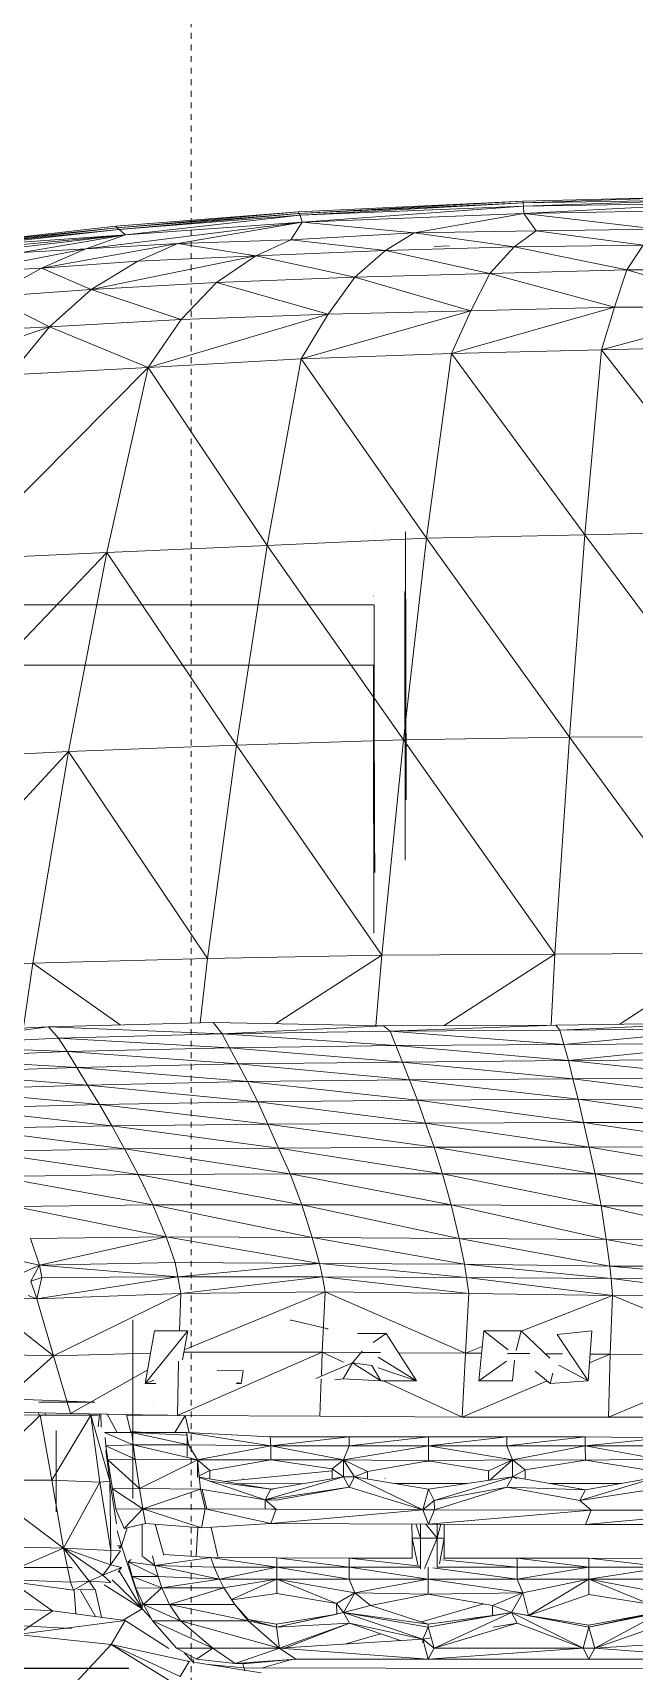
# Model space of a CAD drawing. Header units: inches. Extents: x 9609 to 15463, y -232 to 527.
# Drawn here: x 12424.7 to 12437.69, y 0.35 to 35.71 of the extents above; entities that cross this region are included whole.
import ezdxf

# ---------------------------------------------------------------- set-up
doc = ezdxf.new("R2010")
doc.units = ezdxf.units.IN
doc.header["$MEASUREMENT"] = 0
doc.linetypes.add('Aligning Line 1_8_', pattern=[0.25, 0.125, -0.125])
for name, color, linetype, lineweight in [('0-1', 7, 'Continuous', 5), ('0-4', 252, 'Continuous', 9), ('A-GENM', 5, 'Continuous', 9), ('G-ANNO-SYMB-2', 147, 'Aligning Line 1_8_', 9)]:
    doc.layers.add(name, color=color, linetype=linetype, lineweight=lineweight)

# ---------------------------------------------------------------- blocks, each defined once
blk = doc.blocks.new('Land_Rover_Evoque_-_SUV_Car_Vehicle_Automobile_13067 - Land Rover EVOQUE_dwg-1230547-BUILDING SECTION - EAST_WEST - LOOKING NORTH')
at = {"layer": 'A-GENM'}
for p, q in [((12439.637, 32.187), (12435.281, 32.072)), ((12439.637, 32.187), (12435.289, 32.036)), ((12426.494, 31.535), (12430.437, 31.842)), ((12426.521, 31.499), (12430.437, 31.842)), ((12435.281, 32.072), (12430.437, 31.842)), ((12430.446, 31.806), (12430.437, 31.842)), ((12435.281, 32.072), (12430.446, 31.806)), ((12435.289, 32.036), (12430.446, 31.806)), ((12435.289, 32.036), (12430.472, 31.77)), ((12430.472, 31.77), (12435.297, 31.962)), ((12430.519, 31.619), (12435.297, 31.962)), ((12435.289, 32.036), (12435.281, 32.072)), ((12439.64, 32.112), (12435.289, 32.036)), ((12435.289, 32.036), (12435.297, 31.962)), ((12439.64, 32.112), (12435.297, 31.962)), ((12439.643, 32.038), (12435.297, 31.962)), ((12435.305, 31.81), (12435.297, 31.962)), ((12435.305, 31.81), (12439.643, 32.038)), ((12435.305, 31.81), (12439.646, 31.887)), ((12426.521, 31.499), (12423.428, 31.153)), ((12426.494, 31.535), (12423.43, 31.19)), ((12426.521, 31.499), (12423.43, 31.19)), ((12425.849, 31.046), (12430.519, 31.619)), ((12426.521, 31.499), (12426.494, 31.535)), ((12426.521, 31.499), (12430.446, 31.806)), ((12426.521, 31.499), (12426.567, 31.463)), ((12426.567, 31.463), (12430.446, 31.806)), ((12426.567, 31.463), (12430.472, 31.77)), ((12426.701, 31.35), (12430.472, 31.77)), ((12426.701, 31.35), (12430.519, 31.619)), ((12430.519, 31.619), (12427.83, 31.161)), ((12430.519, 31.619), (12430.275, 31.238)), ((12430.472, 31.77), (12430.446, 31.806)), ((12430.519, 31.619), (12430.472, 31.77)), ((12430.519, 31.619), (12435.305, 31.81)), ((12430.519, 31.619), (12432.934, 31.392)), ((12432.934, 31.392), (12435.305, 31.81)), ((12435.305, 31.81), (12435.574, 31.43)), ((12435.305, 31.81), (12438.198, 31.468)), ((12423.428, 31.153), (12426.567, 31.463)), ((12426.567, 31.463), (12423.445, 31.117)), ((12423.445, 31.117), (12426.701, 31.35)), ((12426.701, 31.35), (12423.521, 31.043)), ((12426.701, 31.35), (12423.829, 31.006)), ((12426.701, 31.35), (12424.466, 30.969)), ((12427.83, 31.161), (12424.891, 30.625)), ((12426.701, 31.35), (12425.849, 31.046)), ((12425.849, 31.046), (12427.83, 31.161)), ((12425.849, 31.046), (12427.83, 31.161)), ((12426.567, 31.463), (12426.701, 31.35)), ((12427.83, 31.161), (12426.969, 30.779)), ((12427.83, 31.161), (12430.275, 31.238)), ((12427.83, 31.161), (12430.275, 31.238)), ((12427.83, 31.161), (12429.52, 30.894)), ((12430.275, 31.238), (12429.52, 30.894)), ((12430.275, 31.238), (12432.934, 31.392)), ((12430.275, 31.238), (12432.315, 31.01)), ((12432.934, 31.392), (12432.315, 31.01)), ((12432.934, 31.392), (12435.574, 31.43)), ((12432.934, 31.392), (12435.093, 31.086)), ((12435.574, 31.43), (12435.093, 31.086)), ((12435.093, 31.086), (12437.878, 31.123)), ((12435.574, 31.43), (12438.198, 31.468)), ((12435.574, 31.43), (12438.198, 31.468)), ((12435.574, 31.43), (12437.878, 31.123)), ((12437.53, 30.588), (12437.878, 31.123)), ((12425.849, 31.046), (12423.285, 30.548)), ((12424.466, 30.969), (12425.849, 31.046)), ((12424.466, 30.969), (12425.849, 31.046)), ((12425.849, 31.046), (12424.891, 30.625)), ((12424.891, 30.625), (12426.969, 30.779)), ((12429.52, 30.894), (12425.962, 30.166)), ((12426.969, 30.779), (12425.962, 30.166)), ((12426.969, 30.779), (12429.52, 30.894)), ((12429.52, 30.894), (12428.669, 30.321)), ((12429.52, 30.894), (12432.315, 31.01)), ((12429.52, 30.894), (12431.656, 30.435)), ((12432.315, 31.01), (12431.656, 30.435)), ((12432.315, 31.01), (12435.093, 31.086)), ((12432.315, 31.01), (12434.572, 30.512)), ((12433.693, 31.112), (12433.366, 31.096)), ((12434.572, 30.512), (12435.093, 31.086)), ((12435.093, 31.086), (12437.53, 30.588)), ((12423.285, 30.548), (12424.891, 30.625)), ((12423.778, 30.012), (12424.891, 30.625)), ((12424.891, 30.625), (12425.962, 30.166)), ((12428.669, 30.321), (12431.656, 30.435)), ((12431.656, 30.435), (12431.076, 29.631)), ((12431.656, 30.435), (12434.572, 30.512)), ((12431.656, 30.435), (12434.161, 29.707)), ((12434.572, 30.512), (12434.161, 29.707)), ((12434.572, 30.512), (12437.53, 30.588)), ((12434.572, 30.512), (12437.259, 29.784)), ((12437.53, 30.588), (12437.259, 29.784)), ((12437.53, 30.588), (12440.486, 30.588)), ((12437.53, 30.588), (12440.351, 29.783)), ((12423.778, 30.012), (12425.962, 30.166)), ((12425.962, 30.166), (12425.063, 29.362)), ((12425.962, 30.166), (12428.669, 30.321)), ((12425.962, 30.166), (12427.905, 29.516)), ((12428.669, 30.321), (12427.905, 29.516)), ((12428.669, 30.321), (12431.076, 29.631)), ((12423.778, 30.012), (12425.063, 29.362)), ((12434.161, 29.707), (12430.496, 28.673)), ((12431.076, 29.631), (12434.161, 29.707)), ((12437.259, 29.784), (12433.744, 28.787)), ((12434.161, 29.707), (12433.744, 28.787)), ((12434.161, 29.707), (12437.259, 29.784)), ((12437.259, 29.784), (12436.983, 28.863)), ((12440.351, 29.783), (12436.983, 28.863)), ((12437.259, 29.784), (12440.351, 29.783)), ((12425.063, 29.362), (12421.835, 28.25)), ((12425.063, 29.362), (12422.821, 29.246)), ((12425.063, 29.362), (12424.212, 28.327)), ((12425.063, 29.362), (12427.905, 29.516)), ((12425.063, 29.362), (12427.19, 28.48)), ((12431.076, 29.631), (12427.19, 28.48)), ((12427.905, 29.516), (12427.19, 28.48)), ((12427.905, 29.516), (12431.076, 29.631)), ((12431.076, 29.631), (12430.496, 28.673)), ((12430.496, 28.673), (12427.19, 28.48)), ((12430.496, 28.673), (12427.19, 28.48)), ((12427.19, 28.48), (12430.496, 28.673)), ((12429.763, 24.645), (12430.496, 28.673)), ((12433.744, 28.787), (12430.496, 28.673)), ((12430.496, 28.673), (12433.744, 28.787)), ((12430.496, 28.673), (12433.744, 28.787)), ((12433.205, 24.799), (12430.496, 28.673)), ((12433.205, 24.799), (12433.744, 28.787)), ((12436.983, 28.863), (12433.744, 28.787)), ((12436.983, 28.863), (12433.744, 28.787)), ((12433.744, 28.787), (12436.983, 28.863)), ((12436.622, 24.875), (12433.744, 28.787)), ((12436.622, 24.875), (12436.983, 28.863)), ((12440.215, 28.94), (12436.983, 28.863)), ((12440.215, 28.94), (12436.983, 28.863)), ((12436.983, 28.863), (12440.215, 28.94)), ((12440.033, 24.951), (12436.983, 28.863)), ((12423.073, 24.338), (12427.19, 28.48)), ((12427.19, 28.48), (12424.212, 28.327)), ((12427.19, 28.48), (12424.212, 28.327)), ((12424.212, 28.327), (12427.19, 28.48)), ((12426.302, 24.492), (12427.19, 28.48)), ((12429.763, 24.645), (12427.19, 28.48)), ((12433.205, 24.799), (12429.763, 24.645)), ((12432.071, 24.86), (12432.072, 24.859)), ((12432.705, 20.446), (12433.205, 24.799)), ((12432.749, 24.935), (12432.749, 24.934)), ((12432.749, 24.934), (12432.761, 19.153)), ((12436.622, 24.875), (12433.205, 24.799)), ((12436.287, 20.502), (12433.205, 24.799)), ((12436.287, 20.502), (12436.622, 24.875)), ((12440.033, 24.951), (12436.622, 24.875)), ((12439.865, 20.521), (12436.622, 24.875)), ((12426.302, 24.492), (12422.033, 20.023)), ((12426.302, 24.492), (12423.073, 24.338)), ((12426.302, 24.492), (12425.474, 20.196)), ((12429.763, 24.645), (12426.302, 24.492)), ((12429.099, 20.33), (12426.302, 24.492)), ((12429.763, 24.645), (12429.099, 20.33)), ((12432.705, 20.446), (12429.763, 24.645)), ((12432.074, 23.362), (12422.713, 23.365)), ((12432.054, 23.557), (12432.056, 23.556)), ((12432.074, 22.998), (12432.074, 23.362)), ((12432.733, 23.651), (12432.744, 17.85)), ((12432.076, 21.5), (12432.074, 22.998)), ((12432.057, 22.059), (12422.697, 22.062)), ((12432.057, 21.676), (12432.057, 22.059)), ((12432.06, 20.178), (12432.057, 21.676)), ((12432.083, 18.425), (12432.076, 21.5)), ((12436.287, 20.502), (12439.865, 20.521)), ((12425.474, 20.196), (12421.069, 15.458)), ((12425.474, 20.196), (12422.033, 20.023)), ((12424.703, 15.631), (12425.474, 20.196)), ((12429.099, 20.33), (12425.474, 20.196)), ((12428.474, 15.727), (12425.474, 20.196)), ((12428.474, 15.727), (12429.099, 20.33)), ((12432.705, 20.446), (12429.099, 20.33)), ((12432.235, 15.803), (12429.099, 20.33)), ((12432.067, 17.103), (12432.06, 20.178)), ((12432.235, 15.803), (12432.705, 20.446)), ((12432.705, 20.446), (12436.287, 20.502)), ((12435.976, 15.822), (12432.705, 20.446)), ((12435.976, 15.822), (12436.287, 20.502)), ((12439.709, 15.841), (12436.287, 20.502)), ((12432.084, 17.581), (12432.083, 18.425)), ((12432.744, 17.85), (12432.743, 17.851)), ((12432.068, 16.278), (12432.067, 17.103)), ((12424.703, 15.631), (12421.069, 15.458)), ((12424.703, 15.631), (12424.5, 14.247)), ((12428.474, 15.727), (12424.703, 15.631)), ((12426.589, 14.297), (12424.703, 15.631)), ((12428.312, 14.342), (12428.474, 15.727)), ((12432.235, 15.803), (12428.474, 15.727)), ((12432.235, 15.803), (12429.945, 14.321)), ((12432.108, 14.276), (12432.235, 15.803)), ((12435.976, 15.822), (12432.235, 15.803)), ((12435.976, 15.822), (12433.585, 14.279)), ((12435.895, 14.29), (12435.976, 15.822)), ((12439.709, 15.841), (12435.976, 15.822)), ((12439.709, 15.841), (12437.375, 14.312)), ((12421.782, 14.1), (12425.04, 14.254)), ((12425.04, 14.254), (12421.993, 13.852)), ((12425.04, 14.254), (12428.597, 14.349)), ((12425.04, 14.254), (12428.79, 14.102)), ((12425.04, 14.254), (12425.26, 14.006)), ((12428.597, 14.349), (12432.271, 14.272)), ((12428.597, 14.349), (12428.79, 14.102)), ((12432.271, 14.272), (12428.79, 14.102)), ((12428.79, 14.102), (12432.415, 14.159)), ((12432.271, 14.272), (12435.994, 14.291)), ((12435.994, 14.291), (12432.271, 14.272)), ((12432.271, 14.272), (12432.415, 14.159)), ((12435.994, 14.291), (12432.415, 14.159)), ((12432.415, 14.159), (12436.084, 14.178)), ((12432.539, 13.854), (12432.415, 14.159)), ((12436.17, 13.873), (12432.415, 14.159)), ((12435.994, 14.291), (12439.702, 14.348)), ((12439.702, 14.348), (12435.994, 14.291)), ((12435.994, 14.291), (12436.084, 14.178)), ((12439.702, 14.348), (12436.084, 14.178)), ((12436.084, 14.178), (12439.754, 14.216)), ((12436.17, 13.873), (12436.084, 14.178)), ((12436.17, 13.873), (12439.754, 14.216)), ((12425.26, 14.006), (12421.993, 13.852)), ((12425.443, 13.72), (12421.993, 13.852)), ((12428.79, 14.102), (12425.26, 14.006)), ((12425.443, 13.72), (12425.26, 14.006)), ((12428.952, 13.797), (12425.26, 14.006)), ((12425.443, 13.72), (12428.952, 13.797)), ((12428.952, 13.797), (12428.79, 14.102)), ((12432.539, 13.854), (12428.79, 14.102)), ((12428.952, 13.797), (12432.539, 13.854)), ((12429.135, 13.453), (12428.952, 13.797)), ((12432.683, 13.491), (12428.952, 13.797)), ((12432.539, 13.854), (12436.17, 13.873)), ((12432.683, 13.491), (12432.539, 13.854)), ((12436.266, 13.529), (12432.539, 13.854)), ((12436.17, 13.873), (12439.796, 13.891)), ((12436.266, 13.529), (12436.17, 13.873)), ((12436.266, 13.529), (12439.796, 13.891)), ((12425.443, 13.72), (12422.185, 13.586)), ((12425.654, 13.377), (12422.185, 13.586)), ((12429.135, 13.453), (12425.443, 13.72)), ((12425.654, 13.377), (12425.443, 13.72)), ((12429.135, 13.453), (12425.654, 13.377)), ((12429.135, 13.453), (12432.683, 13.491)), ((12432.836, 13.109), (12429.135, 13.453)), ((12429.337, 13.072), (12429.135, 13.453)), ((12432.683, 13.491), (12436.266, 13.529)), ((12432.836, 13.109), (12432.683, 13.491)), ((12436.366, 13.128), (12432.683, 13.491)), ((12436.266, 13.529), (12439.843, 13.548)), ((12436.366, 13.128), (12436.266, 13.529)), ((12439.895, 13.146), (12436.266, 13.529)), ((12425.654, 13.377), (12422.416, 13.262)), ((12425.885, 12.995), (12422.416, 13.262)), ((12425.885, 12.995), (12425.654, 13.377)), ((12429.337, 13.072), (12425.654, 13.377)), ((12432.836, 13.109), (12429.337, 13.072)), ((12432.836, 13.109), (12436.366, 13.128)), ((12436.476, 12.689), (12432.836, 13.109)), ((12433.01, 12.67), (12432.836, 13.109)), ((12436.366, 13.128), (12439.895, 13.146)), ((12436.476, 12.689), (12436.366, 13.128)), ((12439.949, 12.688), (12436.366, 13.128)), ((12425.885, 12.995), (12422.666, 12.899)), ((12426.145, 12.575), (12422.666, 12.899)), ((12425.885, 12.995), (12429.337, 13.072)), ((12429.558, 12.632), (12425.885, 12.995)), ((12425.885, 12.995), (12426.145, 12.575)), ((12429.558, 12.632), (12429.337, 13.072)), ((12433.01, 12.67), (12429.337, 13.072)), ((12426.145, 12.575), (12422.974, 12.498)), ((12426.405, 12.116), (12422.974, 12.498)), ((12429.558, 12.632), (12426.145, 12.575)), ((12426.145, 12.575), (12429.779, 12.154)), ((12426.145, 12.575), (12426.405, 12.116)), ((12429.558, 12.632), (12433.01, 12.67)), ((12429.558, 12.632), (12429.779, 12.154)), ((12429.558, 12.632), (12433.183, 12.173)), ((12436.476, 12.689), (12433.01, 12.67)), ((12436.596, 12.191), (12433.01, 12.67)), ((12433.183, 12.173), (12433.01, 12.67)), ((12440.009, 12.191), (12436.476, 12.689)), ((12436.596, 12.191), (12436.476, 12.689)), ((12436.476, 12.689), (12439.949, 12.688)), ((12426.405, 12.116), (12423.282, 12.059)), ((12426.684, 11.619), (12423.282, 12.059)), ((12429.779, 12.154), (12426.405, 12.116)), ((12430.01, 11.637), (12426.405, 12.116)), ((12426.405, 12.116), (12426.684, 11.619)), ((12429.779, 12.154), (12433.183, 12.173)), ((12430.01, 11.637), (12429.779, 12.154)), ((12429.779, 12.154), (12433.365, 11.656)), ((12436.596, 12.191), (12433.183, 12.173)), ((12436.716, 11.656), (12433.183, 12.173)), ((12433.365, 11.656), (12433.183, 12.173)), ((12440.009, 12.191), (12436.596, 12.191)), ((12440.069, 11.674), (12436.596, 12.191)), ((12436.716, 11.656), (12436.596, 12.191)), ((12440.069, 11.674), (12436.716, 11.656)), ((12426.684, 11.619), (12423.571, 11.561)), ((12426.974, 11.064), (12423.571, 11.561)), ((12430.01, 11.637), (12426.684, 11.619)), ((12430.261, 11.083), (12426.684, 11.619)), ((12426.684, 11.619), (12426.974, 11.064)), ((12430.01, 11.637), (12433.365, 11.656)), ((12433.548, 11.082), (12430.01, 11.637)), ((12430.261, 11.083), (12430.01, 11.637)), ((12433.548, 11.082), (12433.365, 11.656)), ((12436.845, 11.082), (12433.365, 11.656)), ((12436.716, 11.656), (12433.365, 11.656)), ((12436.845, 11.082), (12436.716, 11.656)), ((12440.133, 11.081), (12436.716, 11.656)), ((12426.974, 11.064), (12423.909, 11.026)), ((12427.292, 10.413), (12423.909, 11.026)), ((12430.261, 11.083), (12426.974, 11.064)), ((12430.511, 10.413), (12426.974, 11.064)), ((12426.974, 11.064), (12427.292, 10.413)), ((12433.736, 10.413), (12430.261, 11.083)), ((12433.548, 11.082), (12430.261, 11.083)), ((12430.511, 10.413), (12430.261, 11.083)), ((12433.736, 10.413), (12433.548, 11.082)), ((12436.971, 10.393), (12433.548, 11.082)), ((12433.548, 11.082), (12436.845, 11.082)), ((12436.971, 10.393), (12436.845, 11.082)), ((12436.845, 11.082), (12440.195, 10.392)), ((12436.845, 11.082), (12440.133, 11.081)), ((12427.292, 10.413), (12424.305, 10.375)), ((12427.582, 9.724), (12424.305, 10.375)), ((12430.734, 9.704), (12427.292, 10.413)), ((12430.511, 10.413), (12427.292, 10.413)), ((12427.292, 10.413), (12427.582, 9.724)), ((12433.905, 9.684), (12430.511, 10.413)), ((12433.736, 10.413), (12430.511, 10.413)), ((12430.734, 9.704), (12430.511, 10.413)), ((12433.905, 9.684), (12433.736, 10.413)), ((12437.081, 9.665), (12433.736, 10.413)), ((12433.736, 10.413), (12436.971, 10.393)), ((12437.081, 9.665), (12436.971, 10.393)), ((12436.971, 10.393), (12440.251, 9.644)), ((12436.971, 10.393), (12440.195, 10.392)), ((12427.582, 9.724), (12424.652, 9.686)), ((12424.652, 9.686), (12424.846, 9.11)), ((12427.582, 9.724), (12424.846, 9.11)), ((12430.889, 9.148), (12427.582, 9.724)), ((12430.734, 9.704), (12427.582, 9.724)), ((12427.582, 9.724), (12427.775, 9.167)), ((12434.026, 9.128), (12430.734, 9.704)), ((12433.905, 9.684), (12430.734, 9.704)), ((12430.889, 9.148), (12430.734, 9.704)), ((12437.159, 9.09), (12433.905, 9.684)), ((12434.026, 9.128), (12433.905, 9.684)), ((12433.905, 9.684), (12437.081, 9.665)), ((12440.287, 9.089), (12437.081, 9.665)), ((12437.159, 9.09), (12437.081, 9.665)), ((12437.081, 9.665), (12440.251, 9.644)), ((12423.861, 9.32), (12424.846, 9.11)), ((12424.266, 8.841), (12424.846, 9.11)), ((12424.846, 9.11), (12424.662, 8.765)), ((12424.894, 8.842), (12424.662, 8.765)), ((12427.833, 8.861), (12424.788, 8.382)), ((12424.894, 8.842), (12424.788, 8.382)), ((12427.775, 9.167), (12424.846, 9.11)), ((12427.833, 8.861), (12424.846, 9.11)), ((12424.846, 9.11), (12424.894, 8.842)), ((12427.833, 8.861), (12424.894, 8.842)), ((12430.889, 9.148), (12427.775, 9.167)), ((12427.775, 9.167), (12427.833, 8.861)), ((12430.889, 9.148), (12427.833, 8.861)), ((12430.957, 8.86), (12427.833, 8.861)), ((12427.833, 8.861), (12427.901, 8.497)), ((12430.957, 8.86), (12427.901, 8.497)), ((12434.064, 8.841), (12430.889, 9.148)), ((12434.026, 9.128), (12430.889, 9.148)), ((12430.957, 8.86), (12430.889, 9.148)), ((12434.114, 8.495), (12430.957, 8.86)), ((12434.064, 8.841), (12430.957, 8.86)), ((12431.014, 8.534), (12430.957, 8.86)), ((12437.188, 8.821), (12434.026, 9.128)), ((12437.159, 9.09), (12434.026, 9.128)), ((12434.064, 8.841), (12434.026, 9.128)), ((12437.188, 8.821), (12434.064, 8.841)), ((12437.217, 8.456), (12434.064, 8.841)), ((12434.114, 8.495), (12434.064, 8.841)), ((12437.188, 8.821), (12437.159, 9.09)), ((12440.301, 8.801), (12437.159, 9.09)), ((12440.287, 9.089), (12437.159, 9.09)), ((12424.788, 8.382), (12424.662, 8.765)), ((12424.788, 8.382), (12427.901, 8.497)), ((12427.901, 8.497), (12425.148, 7.153)), ((12427.871, 7.691), (12427.901, 8.497)), ((12431.014, 8.534), (12427.901, 8.497)), ((12431.014, 8.534), (12427.972, 7.279)), ((12431.014, 8.534), (12430.949, 7.229)), ((12434.042, 7.21), (12431.014, 8.534)), ((12434.114, 8.495), (12431.014, 8.534)), ((12434.042, 7.21), (12434.114, 8.495)), ((12437.217, 8.456), (12434.114, 8.495)), ((12440.314, 8.436), (12437.188, 8.821)), ((12437.188, 8.821), (12437.217, 8.456)), ((12437.188, 8.821), (12440.301, 8.801)), ((12423.512, 8.439), (12424.788, 8.382)), ((12423.512, 8.439), (12425.148, 7.153)), ((12424.605, 8.458), (12424.788, 8.382)), ((12424.788, 8.382), (12425.148, 7.153)), ((12437.217, 8.456), (12435.244, 7.682)), ((12437.217, 8.456), (12437.171, 7.19)), ((12440.314, 8.436), (12437.217, 8.456)), ((12439.099, 7.678), (12437.217, 8.456)), ((12426.865, 7.921), (12426.858, 4.07)), ((12426.87, 7.922), (12426.865, 7.921)), ((12426.87, 7.922), (12426.872, 7.923)), ((12430.257, 7.925), (12430.284, 7.925)), ((12430.284, 7.925), (12431.077, 7.733)), ((12427.13, 6.558), (12427.332, 7.691)), ((12427.13, 6.558), (12428.047, 7.691)), ((12427.332, 7.691), (12428.047, 7.691)), ((12428.047, 7.691), (12427.934, 7.065)), ((12431.05, 7.734), (12431.077, 7.733)), ((12432.331, 7.632), (12431.716, 7.632)), ((12432.331, 7.632), (12432.05, 7.439)), ((12432.989, 6.615), (12432.331, 7.632)), ((12434.334, 6.614), (12434.438, 7.689)), ((12434.438, 7.689), (12435.246, 7.689)), ((12434.966, 7.283), (12434.438, 7.689)), ((12435.137, 7.269), (12435.246, 7.689)), ((12435.869, 7.1), (12435.246, 7.689)), ((12436.773, 7.689), (12436.024, 7.612)), ((12436.693, 6.614), (12436.024, 7.612)), ((12436.773, 7.689), (12436.693, 6.614)), ((12425.148, 7.153), (12423.629, 7.192)), ((12425.148, 7.153), (12423.796, 5.944)), ((12427.246, 7.213), (12425.148, 7.153)), ((12425.148, 7.153), (12425.516, 5.905)), ((12430.949, 7.229), (12427.828, 5.867)), ((12427.963, 7.23), (12430.949, 7.229)), ((12430.949, 7.229), (12430.932, 6.737)), ((12431.765, 7.224), (12430.949, 7.229)), ((12430.949, 7.229), (12431.409, 7.016)), ((12431.814, 7.253), (12431.607, 6.999)), ((12432.208, 7.221), (12431.79, 7.224)), ((12432.989, 6.615), (12432.156, 7.124)), ((12434.042, 7.21), (12432.598, 7.219)), ((12434.042, 7.21), (12433.971, 5.827)), ((12434.406, 7.353), (12434.042, 7.21)), ((12434.391, 7.208), (12434.042, 7.21)), ((12435.431, 7.201), (12434.954, 7.204)), ((12436.142, 7.196), (12435.765, 7.199)), ((12437.171, 7.19), (12436.722, 6.999)), ((12437.171, 7.19), (12436.736, 7.192)), ((12437.171, 7.19), (12437.129, 5.827)), ((12438.147, 7.184), (12437.171, 7.19)), ((12427.182, 6.849), (12425.516, 5.905)), ((12427.85, 7.038), (12427.828, 5.867)), ((12429.247, 6.826), (12428.679, 6.834)), ((12429.199, 6.558), (12429.247, 6.826)), ((12430.81, 6.665), (12431.607, 6.999)), ((12431.404, 6.653), (12431.607, 6.999)), ((12432.023, 6.941), (12431.607, 6.999)), ((12432.217, 6.615), (12431.607, 6.999)), ((12432.217, 6.615), (12432.023, 6.941)), ((12432.989, 6.615), (12432.156, 6.896)), ((12434.928, 7.04), (12434.334, 6.614)), ((12435.063, 6.615), (12435.102, 7.061)), ((12435.546, 6.822), (12435.876, 6.557)), ((12435.927, 6.78), (12435.876, 6.557)), ((12436.693, 6.614), (12436.063, 6.952)), ((12427.13, 6.558), (12427.316, 6.628)), ((12427.13, 6.558), (12427.357, 6.558)), ((12429.093, 6.558), (12429.199, 6.558)), ((12429.199, 6.558), (12429.121, 6.575)), ((12430.929, 6.655), (12430.902, 5.847)), ((12431.22, 6.633), (12431.404, 6.653)), ((12432.217, 6.615), (12431.404, 6.653)), ((12432.989, 6.615), (12432.217, 6.615)), ((12432.274, 6.615), (12433.971, 5.827)), ((12435.809, 6.61), (12433.971, 5.827)), ((12435.063, 6.615), (12434.334, 6.614)), ((12436.693, 6.614), (12435.876, 6.557)), ((12438.855, 6.552), (12437.129, 5.827)), ((12421.933, 6.304), (12426.041, 6.151)), ((12426.041, 6.151), (12424.83, 6.155)), ((12427.309, 6.08), (12427.311, 6.081)), ((12424.861, 5.869), (12423.197, 5.906)), ((12423.428, 4.466), (12424.861, 5.869)), ((12423.796, 5.944), (12425.516, 5.905)), ((12425.516, 5.905), (12423.796, 5.944)), ((12424.843, 5.869), (12424.815, 5.921)), ((12424.861, 5.869), (12425.953, 5.869)), ((12425.111, 4.467), (12424.861, 5.869)), ((12424.967, 5.918), (12424.974, 5.869)), ((12425.111, 4.467), (12425.953, 5.869)), ((12425.516, 5.905), (12427.828, 5.867)), ((12427.828, 5.867), (12425.516, 5.905)), ((12427.828, 5.867), (12425.546, 5.905)), ((12427.828, 5.866), (12425.546, 5.905)), ((12425.953, 5.869), (12426.114, 5.87)), ((12426.367, 4.449), (12425.953, 5.869)), ((12426.146, 4.429), (12425.953, 5.869)), ((12426.14, 5.895), (12426.115, 5.618)), ((12426.169, 5.894), (12426.175, 5.615)), ((12426.307, 5.892), (12426.521, 5.501)), ((12426.725, 5.885), (12426.82, 5.501)), ((12427.618, 5.87), (12426.729, 5.87)), ((12427.99, 5.865), (12427.768, 5.501)), ((12427.828, 5.867), (12430.902, 5.847)), ((12430.902, 5.847), (12427.828, 5.867)), ((12430.903, 5.847), (12427.828, 5.866)), ((12428.078, 5.498), (12427.994, 5.865)), ((12428.379, 5.984), (12428.383, 5.985)), ((12430.902, 5.847), (12433.971, 5.827)), ((12433.971, 5.827), (12430.902, 5.847)), ((12433.972, 5.827), (12430.903, 5.847)), ((12431.445, 5.986), (12431.448, 5.987)), ((12433.971, 5.827), (12437.129, 5.827)), ((12437.129, 5.827), (12433.971, 5.827)), ((12437.129, 5.826), (12433.972, 5.827)), ((12434.341, 5.988), (12434.345, 5.989)), ((12437.129, 5.827), (12440.342, 5.826)), ((12440.342, 5.826), (12437.129, 5.827)), ((12440.342, 5.826), (12437.129, 5.826)), ((12425.206, 5.54), (12425.203, 3.783)), ((12426.843, 5.501), (12426.253, 5.501)), ((12426.871, 5.233), (12426.253, 5.501)), ((12426.282, 5.213), (12426.264, 5.392)), ((12427.124, 5.501), (12426.843, 5.519)), ((12426.843, 5.519), (12426.843, 5.501)), ((12428.033, 5.443), (12426.843, 5.501)), ((12428.022, 5.501), (12426.843, 5.501)), ((12428.061, 5.233), (12426.843, 5.501)), ((12426.843, 5.501), (12426.871, 5.233)), ((12428.033, 5.443), (12428.022, 5.501)), ((12428.032, 5.424), (12428.022, 5.501)), ((12428.022, 5.501), (12429.83, 5.405)), ((12428.061, 5.233), (12428.022, 5.501)), ((12428.022, 5.501), (12429.84, 5.213)), ((12428.032, 5.424), (12428.033, 4.982)), ((12431.532, 5.405), (12429.83, 5.405)), ((12429.84, 5.213), (12429.83, 5.405)), ((12429.84, 5.213), (12431.532, 5.405)), ((12433.244, 5.404), (12431.532, 5.405)), ((12431.532, 5.213), (12431.532, 5.405)), ((12431.532, 5.213), (12433.244, 5.404)), ((12433.243, 5.213), (12433.244, 5.404)), ((12433.243, 5.213), (12434.936, 5.404)), ((12433.244, 5.404), (12434.936, 5.404)), ((12434.936, 5.404), (12436.632, 5.404)), ((12434.936, 5.212), (12434.936, 5.404)), ((12434.936, 5.404), (12436.632, 5.403)), ((12434.936, 5.212), (12436.632, 5.403)), ((12438.334, 5.384), (12436.632, 5.404)), ((12436.632, 5.212), (12436.632, 5.403)), ((12436.632, 5.403), (12438.334, 5.384)), ((12436.632, 5.212), (12438.334, 5.384)), ((12426.367, 4.449), (12426.278, 5.111)), ((12426.871, 5.233), (12426.282, 5.213)), ((12426.321, 4.906), (12426.282, 5.213)), ((12426.911, 4.925), (12426.282, 5.213)), ((12428.255, 4.906), (12426.871, 5.233)), ((12428.061, 5.233), (12426.871, 5.233)), ((12426.871, 5.233), (12426.911, 4.925)), ((12428.255, 4.906), (12428.061, 5.233)), ((12428.061, 5.233), (12429.84, 5.213)), ((12428.255, 4.906), (12429.84, 5.213)), ((12431.407, 4.906), (12429.84, 5.213)), ((12431.532, 5.213), (12429.84, 5.213)), ((12429.84, 5.213), (12429.841, 4.905)), ((12431.407, 4.906), (12433.243, 5.213)), ((12431.407, 4.906), (12431.532, 5.213)), ((12433.243, 5.213), (12431.532, 5.213)), ((12435.057, 4.905), (12433.243, 5.213)), ((12433.243, 5.213), (12434.936, 5.212)), ((12433.243, 5.213), (12433.245, 4.886)), ((12435.057, 4.905), (12434.936, 5.212)), ((12436.632, 5.212), (12434.936, 5.212)), ((12435.057, 4.905), (12436.632, 5.212)), ((12438.213, 4.924), (12436.632, 5.212)), ((12436.632, 5.212), (12438.339, 5.212)), ((12436.632, 5.212), (12436.638, 4.904)), ((12426.911, 4.925), (12426.321, 4.906)), ((12426.42, 4.282), (12426.321, 4.906)), ((12427.008, 4.292), (12426.321, 4.906)), ((12428.255, 4.906), (12426.911, 4.925)), ((12426.911, 4.925), (12427.008, 4.292)), ((12428.255, 4.906), (12427.008, 4.292)), ((12428.323, 4.273), (12428.255, 4.906)), ((12428.255, 4.906), (12428.255, 4.541)), ((12428.526, 4.676), (12428.255, 4.906)), ((12428.255, 4.906), (12429.841, 4.905)), ((12428.526, 4.676), (12428.292, 4.56)), ((12428.526, 4.676), (12429.841, 4.905)), ((12428.526, 4.676), (12428.527, 4.495)), ((12431.166, 4.671), (12428.84, 4.442)), ((12431.407, 4.906), (12429.841, 4.905)), ((12431.166, 4.714), (12429.841, 4.905)), ((12431.407, 4.906), (12431.166, 4.714)), ((12431.166, 4.714), (12431.166, 4.5)), ((12431.408, 4.541), (12431.166, 4.714)), ((12431.408, 4.541), (12431.407, 4.906)), ((12431.407, 4.906), (12431.93, 4.655)), ((12431.407, 4.906), (12431.649, 4.541)), ((12431.407, 4.906), (12433.245, 4.886)), ((12431.93, 4.655), (12431.649, 4.541)), ((12431.93, 4.655), (12433.245, 4.886)), ((12431.93, 4.655), (12431.93, 4.494)), ((12433.283, 4.879), (12433.113, 4.863)), ((12435.057, 4.905), (12433.245, 4.886)), ((12434.541, 4.674), (12433.245, 4.886)), ((12435.057, 4.905), (12434.541, 4.674)), ((12434.541, 4.464), (12434.541, 4.674)), ((12435.057, 4.905), (12434.568, 4.468)), ((12435.333, 4.694), (12435.057, 4.905)), ((12435.057, 4.905), (12435.057, 4.54)), ((12435.057, 4.905), (12436.638, 4.904)), ((12435.333, 4.694), (12435.057, 4.54)), ((12435.333, 4.694), (12436.638, 4.904)), ((12435.333, 4.694), (12435.334, 4.492)), ((12438.213, 4.924), (12436.638, 4.904)), ((12437.944, 4.693), (12436.638, 4.904)), ((12425.111, 4.467), (12423.428, 4.466)), ((12425.361, 2.998), (12423.428, 4.466)), ((12425.361, 2.998), (12425.111, 4.467)), ((12425.111, 4.467), (12426.146, 4.429)), ((12425.361, 2.998), (12426.146, 4.429)), ((12426.367, 4.449), (12426.146, 4.429)), ((12426.386, 2.951), (12426.146, 4.429)), ((12426.509, 3.524), (12426.367, 4.449)), ((12426.386, 2.951), (12426.367, 4.449)), ((12427.008, 4.292), (12426.42, 4.282)), ((12426.497, 3.84), (12426.42, 4.282)), ((12427.077, 3.851), (12426.42, 4.282)), ((12428.323, 4.273), (12427.008, 4.292)), ((12427.008, 4.292), (12427.077, 3.851)), ((12428.323, 4.273), (12427.077, 3.851)), ((12428.255, 4.541), (12428.321, 4.518)), ((12428.295, 4.535), (12429.841, 4.272)), ((12429.716, 4.042), (12428.296, 4.528)), ((12429.716, 4.042), (12428.323, 4.273)), ((12428.42, 3.85), (12428.323, 4.273)), ((12428.36, 4.267), (12428.459, 3.842)), ((12428.527, 4.445), (12429.841, 4.272)), ((12430.548, 4.394), (12429.133, 4.393)), ((12429.238, 4.506), (12429.241, 4.506)), ((12429.705, 4.295), (12429.861, 4.276)), ((12429.716, 4.042), (12431.408, 4.541)), ((12429.716, 4.042), (12431.533, 4.32)), ((12429.716, 4.042), (12429.841, 4.272)), ((12431.408, 4.541), (12429.841, 4.272)), ((12429.841, 4.272), (12429.89, 4.272)), ((12431.533, 4.32), (12429.959, 4.041)), ((12431.408, 4.541), (12431.314, 4.518)), ((12431.408, 4.541), (12431.649, 4.541)), ((12431.408, 4.541), (12431.533, 4.32)), ((12431.649, 4.541), (12431.533, 4.32)), ((12433.12, 3.831), (12431.533, 4.32)), ((12433.12, 3.831), (12431.534, 4.32)), ((12431.649, 4.541), (12431.739, 4.504)), ((12431.649, 4.541), (12433.245, 4.272)), ((12433.12, 3.831), (12431.649, 4.541)), ((12432.303, 4.508), (12432.307, 4.509)), ((12434.082, 4.396), (12432.516, 4.395)), ((12433.12, 3.831), (12433.245, 4.272)), ((12435.057, 4.54), (12433.245, 4.272)), ((12433.371, 4.032), (12433.245, 4.272)), ((12433.371, 4.032), (12435.057, 4.54)), ((12433.371, 4.032), (12434.937, 4.32)), ((12433.372, 3.83), (12434.937, 4.32)), ((12435.057, 4.54), (12434.937, 4.32)), ((12436.513, 4.031), (12434.937, 4.32)), ((12434.937, 4.32), (12436.634, 4.262)), ((12435.057, 4.54), (12435.153, 4.5)), ((12435.057, 4.54), (12436.634, 4.262)), ((12435.2, 4.51), (12435.202, 4.51)), ((12437.411, 4.398), (12435.867, 4.397)), ((12436.513, 4.031), (12438.215, 4.54)), ((12436.513, 4.031), (12438.34, 4.309)), ((12436.513, 4.031), (12436.634, 4.262)), ((12438.215, 4.54), (12436.634, 4.262)), ((12429.958, 3.841), (12429.716, 4.042)), ((12429.716, 4.042), (12429.959, 4.041)), ((12429.716, 4.042), (12429.717, 3.842)), ((12429.958, 3.841), (12429.716, 4.042)), ((12433.12, 3.831), (12433.371, 4.032)), ((12433.372, 3.83), (12433.371, 4.032)), ((12436.761, 3.82), (12436.513, 4.031)), ((12436.513, 4.031), (12436.514, 4.031)), ((12436.761, 3.819), (12436.513, 4.031)), ((12436.761, 3.819), (12436.514, 4.031)), ((12436.761, 3.82), (12436.514, 4.031)), ((12427.077, 3.851), (12426.497, 3.84)), ((12426.671, 3.427), (12426.497, 3.84)), ((12426.671, 3.427), (12427.077, 3.851)), ((12428.344, 3.438), (12427.077, 3.851)), ((12427.136, 3.533), (12427.077, 3.851)), ((12428.42, 3.85), (12427.077, 3.851)), ((12428.344, 3.438), (12428.42, 3.85)), ((12429.958, 3.841), (12428.42, 3.85)), ((12428.42, 3.85), (12428.421, 3.85)), ((12428.42, 3.85), (12429.843, 3.533)), ((12429.958, 3.841), (12429.843, 3.533)), ((12433.12, 3.831), (12429.843, 3.533)), ((12429.958, 3.841), (12429.862, 3.841)), ((12429.958, 3.841), (12433.12, 3.831)), ((12433.372, 3.83), (12433.12, 3.831)), ((12433.12, 3.831), (12433.246, 3.523)), ((12433.372, 3.83), (12433.246, 3.523)), ((12436.761, 3.82), (12433.246, 3.523)), ((12436.761, 3.82), (12433.372, 3.83)), ((12433.372, 3.83), (12433.372, 3.83)), ((12436.761, 3.82), (12436.635, 3.513)), ((12439.925, 3.819), (12436.635, 3.513)), ((12436.761, 3.819), (12436.761, 3.82)), ((12436.761, 3.82), (12439.925, 3.819)), ((12426.522, 3.375), (12426.614, 3.053)), ((12426.614, 3.053), (12426.736, 3.442)), ((12427.136, 3.533), (12426.671, 3.427)), ((12427.064, 2.817), (12427.065, 3.517)), ((12428.344, 3.438), (12427.136, 3.533)), ((12427.53, 2.853), (12427.343, 3.517)), ((12428.228, 2.837), (12428.268, 3.444)), ((12428.344, 3.438), (12429.843, 3.533)), ((12428.551, 3.451), (12428.698, 2.819)), ((12429.843, 3.533), (12433.246, 3.523)), ((12432.89, 3.215), (12432.889, 3.524)), ((12433.073, 3.216), (12432.89, 3.215)), ((12432.89, 3.215), (12432.89, 2.784)), ((12433.013, 2.645), (12432.89, 3.215)), ((12433.073, 3.216), (12432.972, 3.524)), ((12433.073, 3.216), (12433.073, 3.524)), ((12433.074, 2.559), (12433.073, 3.216)), ((12433.431, 3.216), (12433.073, 3.216)), ((12433.159, 2.566), (12433.431, 3.216)), ((12433.431, 3.216), (12433.191, 3.523)), ((12436.635, 3.513), (12433.246, 3.523)), ((12433.431, 3.216), (12433.431, 3.523)), ((12433.431, 3.216), (12433.515, 3.522)), ((12433.431, 2.584), (12433.431, 3.216)), ((12433.431, 3.216), (12433.586, 3.215)), ((12433.486, 2.661), (12433.586, 3.215)), ((12433.586, 3.522), (12433.586, 3.215)), ((12433.586, 3.215), (12433.586, 2.802)), ((12436.635, 3.513), (12440.051, 3.512)), ((12425.361, 2.998), (12423.659, 3.045)), ((12425.361, 2.998), (12423.823, 2.334)), ((12425.361, 2.998), (12425.921, 2.288)), ((12425.361, 2.998), (12426.212, 2.422)), ((12425.361, 2.998), (12426.376, 2.644)), ((12425.361, 2.998), (12426.386, 2.951)), ((12425.361, 2.998), (12425.515, 2.268)), ((12426.376, 2.644), (12426.386, 2.951)), ((12426.376, 2.644), (12426.598, 2.941)), ((12426.598, 2.941), (12426.386, 2.951)), ((12426.614, 3.053), (12426.531, 3.051)), ((12426.614, 3.053), (12426.561, 3.004)), ((12426.614, 3.053), (12426.584, 2.995)), ((12427.061, 1.69), (12426.614, 3.053)), ((12427.34, 2.631), (12427.285, 2.834)), ((12428.549, 2.803), (12427.526, 2.865)), ((12412.16, 2.584), (12425.542, 2.581)), ((12425.549, 2.573), (12425.542, 2.581)), ((12426.212, 2.422), (12426.376, 2.644)), ((12426.212, 2.422), (12426.617, 2.586)), ((12426.617, 2.586), (12426.376, 2.644)), ((12426.544, 2.483), (12426.617, 2.586)), ((12427.061, 1.69), (12426.566, 2.511)), ((12426.76, 2.708), (12426.827, 2.756)), ((12426.76, 2.708), (12426.847, 2.391)), ((12426.773, 2.706), (12427.34, 2.631)), ((12426.773, 2.701), (12427.407, 2.391)), ((12427.34, 2.631), (12427.086, 2.818)), ((12428.549, 2.803), (12427.34, 2.631)), ((12428.616, 2.592), (12427.34, 2.631)), ((12428.733, 2.334), (12427.34, 2.631)), ((12427.407, 2.391), (12427.34, 2.631)), ((12429.97, 2.793), (12428.549, 2.803)), ((12429.97, 2.592), (12428.549, 2.803)), ((12428.549, 2.803), (12428.616, 2.592)), ((12429.97, 2.592), (12428.616, 2.592)), ((12428.616, 2.592), (12428.733, 2.334)), ((12429.97, 2.592), (12428.733, 2.334)), ((12431.536, 2.783), (12429.97, 2.793)), ((12431.536, 2.592), (12429.97, 2.793)), ((12429.97, 2.793), (12429.97, 2.592)), ((12431.536, 2.592), (12429.97, 2.592)), ((12429.97, 2.592), (12431.536, 2.333)), ((12429.97, 2.592), (12429.97, 2.333)), ((12432.891, 2.783), (12431.536, 2.783)), ((12433.073, 2.61), (12431.536, 2.783)), ((12431.536, 2.592), (12431.536, 2.783)), ((12433.073, 2.592), (12431.536, 2.592)), ((12433.238, 2.333), (12431.536, 2.592)), ((12431.536, 2.592), (12431.536, 2.333)), ((12433.238, 2.592), (12433.238, 2.333)), ((12435.157, 2.332), (12433.341, 2.578)), ((12435.157, 2.591), (12433.431, 2.592)), ((12435.157, 2.591), (12433.551, 2.752)), ((12435.158, 2.783), (12433.57, 2.783)), ((12435.157, 2.591), (12435.158, 2.783)), ((12436.709, 2.591), (12435.157, 2.332)), ((12436.709, 2.591), (12435.157, 2.591)), ((12435.157, 2.332), (12435.157, 2.591)), ((12436.709, 2.783), (12435.158, 2.783)), ((12436.709, 2.591), (12435.158, 2.783)), ((12438.387, 2.782), (12436.709, 2.783)), ((12438.387, 2.591), (12436.709, 2.783)), ((12436.709, 2.591), (12436.709, 2.783)), ((12436.709, 2.332), (12438.387, 2.591)), ((12436.709, 2.332), (12436.709, 2.591)), ((12438.387, 2.591), (12436.709, 2.591)), ((12425.582, 2.095), (12423.823, 2.334)), ((12425.515, 2.268), (12423.823, 2.334)), ((12425.112, 1.653), (12424.428, 2.143)), ((12425.921, 2.288), (12425.515, 2.268)), ((12425.582, 2.095), (12425.515, 2.268)), ((12425.921, 2.288), (12425.582, 2.095)), ((12425.921, 2.288), (12426.212, 2.422)), ((12425.921, 2.288), (12426.036, 2.115)), ((12425.921, 2.288), (12426.385, 2.259)), ((12426.385, 2.259), (12426.212, 2.422)), ((12427.061, 1.69), (12426.242, 2.207)), ((12427.061, 1.69), (12426.418, 2.32)), ((12426.847, 2.391), (12426.925, 2.141)), ((12427.407, 2.391), (12426.847, 2.391)), ((12426.847, 2.391), (12427.485, 2.142)), ((12427.485, 2.142), (12426.925, 2.141)), ((12426.925, 2.141), (12427.09, 1.786)), ((12427.485, 2.142), (12427.09, 1.786)), ((12428.733, 2.334), (12427.407, 2.391)), ((12427.407, 2.391), (12427.485, 2.142)), ((12428.733, 2.334), (12427.485, 2.142)), ((12428.829, 2.142), (12427.485, 2.142)), ((12427.485, 2.142), (12427.65, 1.787)), ((12428.829, 2.142), (12427.65, 1.787)), ((12428.733, 2.334), (12429.97, 2.333)), ((12428.733, 2.334), (12428.829, 2.142)), ((12429.97, 2.333), (12428.829, 2.142)), ((12428.829, 2.142), (12429.062, 1.787)), ((12429.97, 2.333), (12428.992, 1.894)), ((12431.536, 2.333), (12429.97, 2.333)), ((12431.653, 2.035), (12429.97, 2.333)), ((12429.97, 2.333), (12431.257, 1.805)), ((12429.97, 2.333), (12429.971, 2.026)), ((12433.238, 2.333), (12431.536, 2.333)), ((12431.536, 2.333), (12431.653, 2.035)), ((12433.238, 2.333), (12431.653, 2.035)), ((12435.157, 2.332), (12433.238, 2.333)), ((12433.238, 2.333), (12435.283, 2.035)), ((12433.238, 2.333), (12433.238, 2.006)), ((12436.709, 2.332), (12435.157, 2.332)), ((12435.157, 2.332), (12435.283, 2.035)), ((12436.709, 2.332), (12435.283, 2.035)), ((12436.709, 2.332), (12435.406, 1.545)), ((12438.261, 2.035), (12436.709, 2.332)), ((12438.387, 2.332), (12436.709, 2.332)), ((12436.709, 2.332), (12438.026, 1.794)), ((12436.709, 2.332), (12436.71, 2.005)), ((12425.597, 2.098), (12425.63, 1.585)), ((12426.036, 2.115), (12425.669, 2.099)), ((12426.059, 1.527), (12425.73, 2.088)), ((12426.182, 1.51), (12426.05, 2.116)), ((12427.061, 1.69), (12427.062, 1.848)), ((12427.09, 1.786), (12427.65, 1.787)), ((12427.09, 1.786), (12427.284, 1.431)), ((12427.09, 1.786), (12427.892, 1.431)), ((12429.352, 1.431), (12427.65, 1.787)), ((12429.062, 1.787), (12427.65, 1.787)), ((12427.65, 1.787), (12427.892, 1.431)), ((12428.997, 1.886), (12429.971, 2.026)), ((12429.062, 1.787), (12429.353, 1.459)), ((12429.352, 1.431), (12429.062, 1.787)), ((12431.257, 1.805), (12429.971, 2.026)), ((12431.653, 2.035), (12431.257, 1.805)), ((12431.257, 1.805), (12431.266, 1.582)), ((12431.412, 1.614), (12431.257, 1.805)), ((12431.653, 2.035), (12431.412, 1.614)), ((12431.653, 2.035), (12431.992, 1.766)), ((12431.653, 2.035), (12433.238, 2.006)), ((12431.992, 1.766), (12433.238, 2.006)), ((12434.438, 1.799), (12433.093, 1.411)), ((12435.283, 2.035), (12433.238, 2.006)), ((12434.627, 1.766), (12433.238, 2.006)), ((12435.283, 2.035), (12434.627, 1.766)), ((12435.038, 1.613), (12435.283, 2.035)), ((12435.283, 2.035), (12435.406, 1.545)), ((12435.406, 1.545), (12436.71, 2.005)), ((12438.026, 1.794), (12436.71, 2.005)), ((12424.336, 1.691), (12425.137, 1.652)), ((12424.336, 1.691), (12425.137, 1.652)), ((12424.363, 1.135), (12425.137, 1.652)), ((12424.363, 1.135), (12426.694, 1.441)), ((12425.137, 1.652), (12426.694, 1.441)), ((12425.137, 1.652), (12426.694, 1.441)), ((12426.394, 0.924), (12426.694, 1.441)), ((12426.656, 1.446), (12427.061, 1.69)), ((12426.694, 1.441), (12427.641, 0.836)), ((12427.641, 0.836), (12426.694, 1.441)), ((12427.249, 1.494), (12427.061, 1.69)), ((12427.284, 1.431), (12427.807, 0.845)), ((12427.892, 1.431), (12427.284, 1.431)), ((12427.284, 1.431), (12428.59, 0.846)), ((12429.352, 1.431), (12427.892, 1.431)), ((12430.03, 0.846), (12427.892, 1.431)), ((12427.892, 1.431), (12428.59, 0.846)), ((12429.352, 1.431), (12429.353, 1.459)), ((12429.962, 1.297), (12429.352, 1.431)), ((12429.352, 1.431), (12430.03, 0.846)), ((12429.353, 1.459), (12429.962, 1.364)), ((12429.962, 1.297), (12429.353, 1.459)), ((12431.412, 1.614), (12429.962, 1.297)), ((12429.962, 1.297), (12431.267, 1.575)), ((12431.137, 1.554), (12429.962, 1.364)), ((12431.412, 1.614), (12431.321, 1.589)), ((12431.412, 1.614), (12431.992, 1.766)), ((12431.412, 1.614), (12431.538, 1.383)), ((12431.412, 1.614), (12433.124, 1.037)), ((12431.412, 1.614), (12433.24, 1.296)), ((12431.412, 1.614), (12433.24, 1.363)), ((12431.992, 1.766), (12433.24, 1.363)), ((12433.24, 1.296), (12435.038, 1.613)), ((12434.627, 1.545), (12433.24, 1.363)), ((12433.24, 1.296), (12434.627, 1.545)), ((12433.366, 0.845), (12435.038, 1.613)), ((12434.627, 1.766), (12434.627, 1.545)), ((12435.038, 1.613), (12434.627, 1.766)), ((12435.038, 1.613), (12434.627, 1.545)), ((12436.586, 0.845), (12435.038, 1.613)), ((12436.711, 1.295), (12435.038, 1.613)), ((12435.038, 1.613), (12435.158, 1.382)), ((12435.038, 1.613), (12435.406, 1.545)), ((12435.406, 1.545), (12436.711, 1.343)), ((12436.711, 1.295), (12435.406, 1.545)), ((12436.711, 1.295), (12438.262, 1.612)), ((12438.026, 1.583), (12436.711, 1.343)), ((12436.711, 1.295), (12438.026, 1.583)), ((12436.837, 0.844), (12438.262, 1.612)), ((12425.54, 1.27), (12424.074, 1.344)), ((12424.363, 1.135), (12426.394, 0.924)), ((12429.962, 1.297), (12431.538, 1.383)), ((12429.962, 1.297), (12429.962, 1.364)), ((12429.962, 1.297), (12430.03, 0.846)), ((12430.03, 0.846), (12431.538, 1.383)), ((12431.538, 1.383), (12430.161, 0.854)), ((12432.208, 1.155), (12431.436, 0.933)), ((12431.538, 1.383), (12433.124, 1.037)), ((12432.644, 1.007), (12431.538, 1.382)), ((12433.124, 1.037), (12433.24, 1.296)), ((12433.124, 1.037), (12433.303, 1.068)), ((12433.24, 1.296), (12433.24, 1.363)), ((12433.366, 0.845), (12433.24, 1.296)), ((12433.366, 0.845), (12435.158, 1.382)), ((12434.643, 1.295), (12435.158, 1.382)), ((12436.586, 0.845), (12435.158, 1.382)), ((12436.586, 0.845), (12436.711, 1.295)), ((12436.711, 1.295), (12436.711, 1.343)), ((12436.837, 0.844), (12436.711, 1.295)), ((12436.837, 0.844), (12438.388, 1.382)), ((12424.57, -1.035), (12426.394, 0.924)), ((12426.394, 0.924), (12427.778, 0.069)), ((12426.394, 0.924), (12428.078, 0.557)), ((12426.394, 0.924), (12427.885, 0.232)), ((12428.59, 0.846), (12427.807, 0.845)), ((12427.807, 0.845), (12428.233, 0.605)), ((12428.184, 0.519), (12427.976, 0.736)), ((12428.59, 0.846), (12428.233, 0.605)), ((12430.03, 0.846), (12428.59, 0.846)), ((12429.074, 0.51), (12428.59, 0.846)), ((12430.03, 0.846), (12429.074, 0.51)), ((12430.03, 0.846), (12433.124, 1.037)), ((12430.03, 0.846), (12430.137, 0.845)), ((12433.241, 0.605), (12430.03, 0.846)), ((12430.03, 0.846), (12430.378, 0.606)), ((12433.366, 0.845), (12433.124, 1.037)), ((12433.124, 1.037), (12433.203, 0.975)), ((12433.124, 1.037), (12433.124, 0.955)), ((12433.241, 0.605), (12433.124, 1.037)), ((12436.586, 0.845), (12433.241, 0.605)), ((12433.241, 0.605), (12433.366, 0.845)), ((12436.586, 0.845), (12433.366, 0.845)), ((12436.586, 0.845), (12436.586, 0.844)), ((12436.837, 0.844), (12436.586, 0.845)), ((12436.711, 0.604), (12436.586, 0.845)), ((12436.837, 0.844), (12436.711, 0.604)), ((12439.928, 1.036), (12436.837, 0.844)), ((12436.837, 0.844), (12436.838, 0.844)), ((12440.056, 0.603), (12436.837, 0.844)), ((12420.163, 0.406), (12426.769, 0.404)), ((12426.772, 0.412), (12420.313, 0.412)), ((12428.078, 0.557), (12427.885, 0.232)), ((12428.103, 0.548), (12428.043, 0.569)), ((12428.184, 0.519), (12428.158, 0.613)), ((12429.633, 0.312), (12428.216, 0.535)), ((12429.074, 0.51), (12428.233, 0.605)), ((12429.267, 0.422), (12428.497, 0.491)), ((12430.378, 0.606), (12429.074, 0.51)), ((12429.074, 0.51), (12429.326, 0.509)), ((12429.238, 0.509), (12429.258, 0.423)), ((12443.443, 0.381), (12429.267, 0.422)), ((12429.279, 0.352), (12429.267, 0.422)), ((12430.378, 0.606), (12429.326, 0.509)), ((12430.266, 0.595), (12429.663, 0.421)), ((12433.241, 0.605), (12430.378, 0.606)), ((12436.711, 0.604), (12433.241, 0.605)), ((12440.056, 0.603), (12436.711, 0.604))]:
    blk.add_line(p, q, dxfattribs=at)
blk = doc.blocks.new('Land_Rover_Evoque_-_SUV_Car_Vehicle_Automobile_13067 - Land_Rover_Evoque_-_SUV_Car_Vehicle_Automobile_13067-1230553-BUILDING SECTION - EAST_WEST - LOOKING NORTH')
blk.add_blockref('Land_Rover_Evoque_-_SUV_Car_Vehicle_Automobile_13067 - Land Rover EVOQUE_dwg-1230547-BUILDING SECTION - EAST_WEST - LOOKING NORTH', (0, 0))
blk = doc.blocks.new('CTR  - Topography_rvt-1-BUILDING SECTION - EAST_WEST - LOOKING NORTH')
at = {"layer": '0-4'}
blk.add_blockref('Land_Rover_Evoque_-_SUV_Car_Vehicle_Automobile_13067 - Land_Rover_Evoque_-_SUV_Car_Vehicle_Automobile_13067-1230553-BUILDING SECTION - EAST_WEST - LOOKING NORTH', (0, 0), dxfattribs=at)
blk = doc.blocks.new('CTR - 1st Phase - Common Walls_rvt-1-BUILDING SECTION - EAST_WEST - LOOKING NORTH')
at = {"layer": 'G-ANNO-SYMB-2'}
blk.add_line((12428.118, 526.953), (12428.118, -145.891), dxfattribs=at)

msp = doc.modelspace()

# ---------------------------------------------------------------- block references
at = {"layer": '0-1'}
for name in ['CTR - 1st Phase - Common Walls_rvt-1-BUILDING SECTION - EAST_WEST - LOOKING NORTH', 'CTR  - Topography_rvt-1-BUILDING SECTION - EAST_WEST - LOOKING NORTH']:
    msp.add_blockref(name, (0, 0), dxfattribs=at)

doc.saveas('drawing.dxf')
